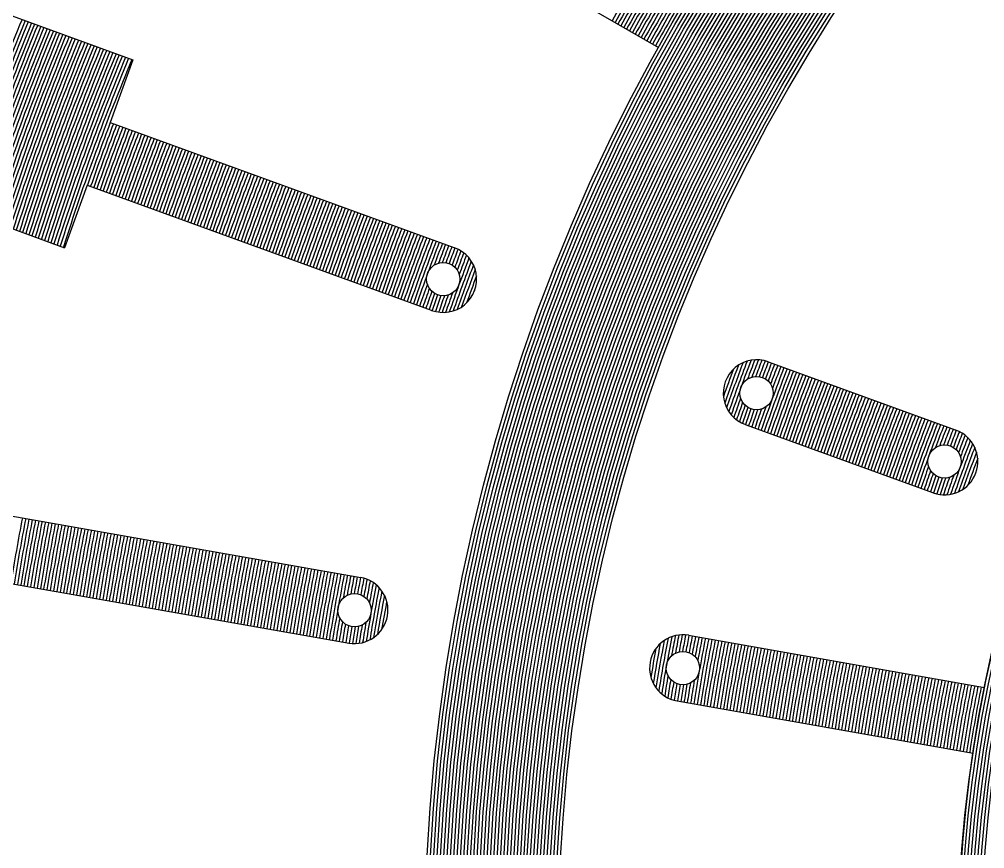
# Model space of a CAD drawing. Header units: millimetres. Extents: x 0 to 2404, y 0 to 1600.
# Drawn here: x 2145.25 to 2159.73, y 1486.27 to 1498.72 of the extents above; entities that cross this region are included whole.
import ezdxf

# ---------------------------------------------------------------- set-up
doc = ezdxf.new("R2010")
doc.units = ezdxf.units.MM

msp = doc.modelspace()

# ---------------------------------------------------------------- linework, layer by layer
for p, q in [((2148.772, 1501.796), (2154.839, 1498.294)), ((2143.198, 1499.478), (2146.957, 1498.11)), ((2146.957, 1498.11), (2146.615, 1497.17)), ((2146.615, 1497.17), (2151.787, 1495.287)), ((2142.172, 1496.659), (2145.931, 1495.291)), ((2146.273, 1496.23), (2145.931, 1495.291)), ((2146.273, 1496.23), (2151.445, 1494.348)), ((2156.482, 1493.579), (2159.306, 1492.551)), ((2156.14, 1492.639), (2158.964, 1491.611)), ((2144.952, 1491.299), (2150.373, 1490.344)), ((2144.778, 1490.315), (2150.199, 1489.359)), ((2155.292, 1489.476), (2159.73, 1488.694)), ((2155.119, 1488.491), (2159.557, 1487.709))]:
    msp.add_line(p, q)
for centre, radius in [((2179.333, 1484.729), 46), ((2179.333, 1484.729), 45.95), ((2179.333, 1484.729), 45.9), ((2179.333, 1484.729), 45.85), ((2179.333, 1484.729), 45.8), ((2179.333, 1484.729), 45.75), ((2179.333, 1484.729), 45.7), ((2179.333, 1484.729), 45.65), ((2179.333, 1484.729), 45.6), ((2179.333, 1484.729), 45.55), ((2179.333, 1484.729), 45.5), ((2179.333, 1484.729), 45.45), ((2179.333, 1484.729), 45.4), ((2179.333, 1484.729), 45.35), ((2179.333, 1484.729), 45.3), ((2179.333, 1484.729), 45.25), ((2179.333, 1484.729), 45.2), ((2179.333, 1484.729), 45.15), ((2179.333, 1484.729), 45.1), ((2179.333, 1484.729), 45.05), ((2179.333, 1484.729), 45), ((2179.333, 1484.729), 44.95), ((2179.333, 1484.729), 44.9), ((2179.333, 1484.729), 44.85), ((2179.333, 1484.729), 44.8), ((2179.333, 1484.729), 44.75), ((2179.333, 1484.729), 44.7), ((2179.333, 1484.729), 44.65), ((2179.333, 1484.729), 44.6), ((2179.333, 1484.729), 44.55), ((2179.333, 1484.729), 44.5), ((2179.333, 1484.729), 44.45), ((2179.333, 1484.729), 44.4), ((2179.333, 1484.729), 44.35), ((2179.333, 1484.729), 44.3), ((2179.333, 1484.729), 44.25), ((2179.333, 1484.729), 44.2), ((2179.333, 1484.729), 44.15), ((2179.333, 1484.729), 44.1), ((2179.333, 1484.729), 44.05), ((2179.333, 1484.729), 44), ((2179.333, 1484.729), 28), ((2179.333, 1484.729), 27.95), ((2179.333, 1484.729), 27.9), ((2179.333, 1484.729), 27.85), ((2179.333, 1484.729), 27.8), ((2179.333, 1484.729), 27.75), ((2179.333, 1484.729), 27.7), ((2179.333, 1484.729), 27.65), ((2179.333, 1484.729), 27.6), ((2179.333, 1484.729), 27.55), ((2179.333, 1484.729), 27.5), ((2179.333, 1484.729), 27.45), ((2179.333, 1484.729), 27.4), ((2179.333, 1484.729), 27.35), ((2179.333, 1484.729), 27.3), ((2179.333, 1484.729), 27.25), ((2179.333, 1484.729), 27.2), ((2179.333, 1484.729), 27.15), ((2179.333, 1484.729), 27.1), ((2179.333, 1484.729), 27.05), ((2179.333, 1484.729), 27), ((2179.333, 1484.729), 26.95), ((2179.333, 1484.729), 26.9), ((2179.333, 1484.729), 26.85), ((2179.333, 1484.729), 26.8), ((2179.333, 1484.729), 26.75), ((2179.333, 1484.729), 26.7), ((2179.333, 1484.729), 26.65), ((2179.333, 1484.729), 26.6), ((2179.333, 1484.729), 26.55), ((2179.333, 1484.729), 26.5), ((2179.333, 1484.729), 26.45), ((2179.333, 1484.729), 26.4), ((2179.333, 1484.729), 26.35), ((2179.333, 1484.729), 26.3), ((2179.333, 1484.729), 26.25), ((2179.333, 1484.729), 26.2), ((2179.333, 1484.729), 26.15), ((2179.333, 1484.729), 26.1), ((2179.333, 1484.729), 26.05), ((2179.333, 1484.729), 26), ((2179.333, 1484.729), 20), ((2179.333, 1484.729), 19.95), ((2179.333, 1484.729), 19.9), ((2179.333, 1484.729), 19.85), ((2179.333, 1484.729), 19.8), ((2179.333, 1484.729), 19.75), ((2179.333, 1484.729), 19.7), ((2179.333, 1484.729), 19.65), ((2151.612, 1494.819), 0.25), ((2156.311, 1493.109), 0.25), ((2159.13, 1492.083), 0.25), ((2150.282, 1489.852), 0.25), ((2155.206, 1488.984), 0.25)]:
    msp.add_circle(centre, radius)
for centre, radius, start, end in [((2179.333, 1484.729), 50, 108.2151, 71.6513), ((2179.333, 1484.729), 20, 141.4325, 138.5675), ((2179.333, 1484.729), 28.8, 149.0052, 150.9948), ((2179.333, 1484.729), 28.75, 149.0035, 150.9965), ((2179.333, 1484.729), 28.7, 149.0018, 150.9982), ((2179.333, 1484.729), 28.65, 149, 151), ((2179.333, 1484.729), 28.6, 148.9983, 151.0017), ((2179.333, 1484.729), 28.55, 148.9965, 151.0035), ((2179.333, 1484.729), 28.5, 148.9948, 151.0052), ((2179.333, 1484.729), 28.45, 148.993, 151.007), ((2179.333, 1484.729), 28.4, 148.9912, 151.0088), ((2179.333, 1484.729), 28.35, 148.9894, 151.0106), ((2179.333, 1484.729), 28.3, 148.9894, 151.0123), ((2179.333, 1484.729), 28.25, 148.9894, 151.0141), ((2179.333, 1484.729), 28.2, 148.9894, 151.0159), ((2179.333, 1484.729), 28.15, 148.9894, 151.0177), ((2179.333, 1484.729), 28.1, 148.9894, 151.0196), ((2179.333, 1484.729), 28.05, 148.9894, 151.0214), ((2179.333, 1484.729), 36.8, 157.6639, 162.3361), ((2179.333, 1484.729), 36.75, 157.6607, 162.3393), ((2179.333, 1484.729), 36.7, 157.6576, 162.3424), ((2179.333, 1484.729), 36.65, 157.6544, 162.3456), ((2179.333, 1484.729), 36.6, 157.6512, 162.3488), ((2179.333, 1484.729), 36.55, 157.6479, 162.3521), ((2179.333, 1484.729), 36.5, 157.6447, 162.3553), ((2179.333, 1484.729), 36.45, 157.6415, 162.3585), ((2179.333, 1484.729), 36.4, 157.6382, 162.3618), ((2179.333, 1484.729), 36.35, 157.635, 162.365), ((2179.333, 1484.729), 36.3, 157.6317, 162.3683), ((2179.333, 1484.729), 36.25, 157.6285, 162.3715), ((2179.333, 1484.729), 36.2, 157.6252, 162.3748), ((2179.333, 1484.729), 36.15, 157.6219, 162.3781), ((2179.333, 1484.729), 36.1, 157.6186, 162.3814), ((2179.333, 1484.729), 36.05, 157.6153, 162.3847), ((2179.333, 1484.729), 36, 157.612, 162.388), ((2179.333, 1484.729), 35.95, 157.6087, 162.3913), ((2179.333, 1484.729), 35.9, 157.6053, 162.3947), ((2179.333, 1484.729), 35.85, 157.602, 162.398), ((2179.333, 1484.729), 35.8, 157.5986, 162.4014), ((2179.333, 1484.729), 35.75, 157.5953, 162.4047), ((2179.333, 1484.729), 35.7, 157.5919, 162.4081), ((2179.333, 1484.729), 35.65, 157.5885, 162.4115), ((2179.333, 1484.729), 35.6, 157.5851, 162.4149), ((2179.333, 1484.729), 35.55, 157.5817, 162.4183), ((2179.333, 1484.729), 35.5, 157.5783, 162.4217), ((2179.333, 1484.729), 35.45, 157.5749, 162.4251), ((2179.333, 1484.729), 35.4, 157.5715, 162.4285), ((2179.333, 1484.729), 35.35, 157.568, 162.432), ((2179.333, 1484.729), 35.3, 157.5646, 162.4354), ((2179.333, 1484.729), 35.25, 157.5611, 162.4389), ((2179.333, 1484.729), 35.2, 157.5577, 162.4423), ((2179.333, 1484.729), 35.15, 157.5542, 162.4458), ((2179.333, 1484.729), 35.1, 157.5507, 162.4493), ((2179.333, 1484.729), 35.05, 157.5472, 162.4528), ((2179.333, 1484.729), 35, 159.1815, 160.8185), ((2179.333, 1484.729), 34.95, 159.1803, 160.8197), ((2179.333, 1484.729), 34.9, 159.1791, 160.8209), ((2179.333, 1484.729), 34.85, 159.1779, 160.8221), ((2179.333, 1484.729), 34.8, 159.1768, 160.8232), ((2179.333, 1484.729), 34.75, 159.1756, 160.8244), ((2179.333, 1484.729), 34.7, 159.1744, 160.8256), ((2179.333, 1484.729), 34.65, 159.1732, 160.8268), ((2179.333, 1484.729), 34.6, 159.172, 160.828), ((2179.333, 1484.729), 34.55, 159.1708, 160.8292), ((2179.333, 1484.729), 34.5, 159.1696, 160.8304), ((2179.333, 1484.729), 34.45, 159.1684, 160.8316), ((2179.333, 1484.729), 34.4, 159.1672, 160.8328), ((2179.333, 1484.729), 34.35, 159.166, 160.834), ((2179.333, 1484.729), 34.3, 159.1648, 160.8352), ((2179.333, 1484.729), 34.25, 159.1635, 160.8365), ((2179.333, 1484.729), 34.2, 159.1623, 160.8377), ((2179.333, 1484.729), 34.15, 159.1611, 160.8389), ((2179.333, 1484.729), 34.1, 159.1599, 160.8401), ((2179.333, 1484.729), 34.05, 159.1586, 160.8414), ((2179.333, 1484.729), 34, 159.1574, 160.8426), ((2179.333, 1484.729), 33.95, 159.1561, 160.8439), ((2179.333, 1484.729), 33.9, 159.1549, 160.8451), ((2179.333, 1484.729), 33.85, 159.1537, 160.8463), ((2179.333, 1484.729), 33.8, 159.1524, 160.8476), ((2179.333, 1484.729), 33.75, 159.1511, 160.8489), ((2179.333, 1484.729), 33.7, 159.1499, 160.8501), ((2179.333, 1484.729), 33.65, 159.1486, 160.8514), ((2179.333, 1484.729), 33.6, 159.1474, 160.8526), ((2179.333, 1484.729), 33.55, 159.1461, 160.8539), ((2179.333, 1484.729), 33.5, 159.1448, 160.8552), ((2179.333, 1484.729), 33.45, 159.1435, 160.8565), ((2179.333, 1484.729), 33.4, 159.1422, 160.8578), ((2179.333, 1484.729), 33.35, 159.141, 160.859), ((2179.333, 1484.729), 33.3, 159.1397, 160.8603), ((2179.333, 1484.729), 33.25, 159.1384, 160.8616), ((2179.333, 1484.729), 33.2, 159.1371, 160.8629), ((2179.333, 1484.729), 33.15, 159.1358, 160.8642), ((2179.333, 1484.729), 33.1, 159.1345, 160.8655), ((2179.333, 1484.729), 33.05, 159.1332, 160.8668), ((2179.333, 1484.729), 33, 159.1318, 160.8682), ((2179.333, 1484.729), 32.95, 159.1305, 160.8695), ((2179.333, 1484.729), 32.9, 159.1292, 160.8708), ((2179.333, 1484.729), 32.85, 159.1279, 160.8721), ((2179.333, 1484.729), 32.8, 159.1266, 160.8734), ((2179.333, 1484.729), 32.75, 159.1252, 160.8748), ((2179.333, 1484.729), 32.7, 159.1239, 160.8761), ((2179.333, 1484.729), 32.65, 159.1225, 160.8775), ((2179.333, 1484.729), 32.6, 159.1212, 160.8788), ((2179.333, 1484.729), 32.55, 159.1198, 160.8802), ((2179.333, 1484.729), 32.5, 159.1185, 160.8815), ((2179.333, 1484.729), 32.45, 159.1171, 160.8829), ((2179.333, 1484.729), 32.4, 159.1158, 160.8842), ((2179.333, 1484.729), 32.35, 159.1144, 160.8856), ((2179.333, 1484.729), 32.3, 159.113, 160.887), ((2179.333, 1484.729), 32.25, 159.1117, 160.8883), ((2179.333, 1484.729), 32.2, 159.1103, 160.8897), ((2179.333, 1484.729), 32.15, 159.1089, 160.8911), ((2179.333, 1484.729), 32.1, 159.1075, 160.8925), ((2179.333, 1484.729), 32.05, 159.1061, 160.8939), ((2179.333, 1484.729), 32, 159.1047, 160.8953), ((2179.333, 1484.729), 31.95, 159.1033, 160.8967), ((2179.333, 1484.729), 31.9, 159.1019, 160.8981), ((2179.333, 1484.729), 31.85, 159.1005, 160.8995), ((2179.333, 1484.729), 31.8, 159.0991, 160.9009), ((2179.333, 1484.729), 31.75, 159.0977, 160.9023), ((2179.333, 1484.729), 31.7, 159.0962, 160.9038), ((2179.333, 1484.729), 31.65, 159.0948, 160.9052), ((2179.333, 1484.729), 31.6, 159.0934, 160.9066), ((2179.333, 1484.729), 31.55, 159.0919, 160.9081), ((2179.333, 1484.729), 31.5, 159.0905, 160.9095), ((2179.333, 1484.729), 31.45, 159.0891, 160.9109), ((2179.333, 1484.729), 31.4, 159.0876, 160.9124), ((2179.333, 1484.729), 31.35, 159.0862, 160.9138), ((2179.333, 1484.729), 31.3, 159.0847, 160.9153), ((2179.333, 1484.729), 31.25, 159.0832, 160.9168), ((2179.333, 1484.729), 31.2, 159.0818, 160.9182), ((2179.333, 1484.729), 31.15, 159.0803, 160.9197), ((2179.333, 1484.729), 31.1, 159.0788, 160.9212), ((2179.333, 1484.729), 31.05, 159.0773, 160.9227), ((2179.333, 1484.729), 31, 159.0758, 160.9242), ((2179.333, 1484.729), 30.95, 159.0743, 160.9257), ((2179.333, 1484.729), 30.9, 159.0728, 160.9272), ((2179.333, 1484.729), 30.85, 159.0713, 160.9287), ((2179.333, 1484.729), 30.8, 159.0698, 160.9302), ((2179.333, 1484.729), 30.75, 159.0683, 160.9317), ((2179.333, 1484.729), 30.7, 159.0668, 160.9332), ((2179.333, 1484.729), 30.65, 159.0653, 160.9347), ((2179.333, 1484.729), 30.6, 159.0638, 160.9362), ((2179.333, 1484.729), 30.55, 159.0622, 160.9378), ((2179.333, 1484.729), 30.5, 159.0607, 160.9393), ((2179.333, 1484.729), 30.45, 159.0591, 160.9409), ((2179.333, 1484.729), 30.4, 159.0576, 160.9424), ((2179.333, 1484.729), 30.35, 159.056, 160.944), ((2179.333, 1484.729), 30.3, 159.0545, 160.9455), ((2179.333, 1484.729), 30.25, 159.0529, 160.9471), ((2179.333, 1484.729), 30.2, 159.0514, 160.9486), ((2179.333, 1484.729), 30.15, 159.0498, 160.9502), ((2179.333, 1484.729), 30.1, 159.0482, 160.9518), ((2179.333, 1484.729), 30.05, 159.0466, 160.9534), ((2179.333, 1484.729), 30, 159.045, 160.955), ((2179.333, 1484.729), 29.95, 159.0434, 160.9566), ((2179.333, 1484.729), 29.9, 159.0418, 160.9582), ((2179.333, 1484.729), 29.85, 159.0402, 160.9598), ((2179.333, 1484.729), 29.8, 159.0386, 160.9614), ((2179.333, 1484.729), 29.75, 159.037, 160.963), ((2179.333, 1484.729), 29.7, 159.0354, 159.7096), ((2179.333, 1484.729), 29.65, 159.0338, 159.6125), ((2151.612, 1494.819), 0.5, 249.5144, 70.4856), ((2179.333, 1484.729), 29.6, 159.0321, 159.5557), ((2179.333, 1484.729), 29.55, 159.0305, 159.5247), ((2179.333, 1484.729), 29.5, 159.0288, 159.5144), ((2179.333, 1484.729), 29.45, 159.0329, 159.5238), ((2179.333, 1484.729), 29.4, 159.0468, 159.5542), ((2179.333, 1484.729), 29.35, 159.0712, 159.6106), ((2179.333, 1484.729), 29.25, 159.1554, 160.8446), ((2179.333, 1484.729), 29.2, 159.2191, 160.7809), ((2179.333, 1484.729), 29.3, 159.1069, 159.7077), ((2179.333, 1484.729), 29.15, 159.3023, 160.6977), ((2179.333, 1484.729), 29.1, 159.4133, 160.5867), ((2179.333, 1484.729), 29.05, 159.5734, 160.4266), ((2179.333, 1484.729), 29.7, 160.2904, 160.9646), ((2179.333, 1484.729), 29.65, 160.3875, 160.9662), ((2179.333, 1484.729), 29.6, 160.4443, 160.9679), ((2179.333, 1484.729), 29.55, 160.4753, 160.9695), ((2179.333, 1484.729), 29.3, 160.2923, 160.8931), ((2179.333, 1484.729), 29, 159.9917, 160.0083), ((2179.333, 1484.729), 29.5, 160.4856, 160.9712), ((2179.333, 1484.729), 29.45, 160.4762, 160.9671), ((2179.333, 1484.729), 29.4, 160.4458, 160.9532), ((2179.333, 1484.729), 29.35, 160.3894, 160.9288), ((2156.311, 1493.109), 0.5, 69.4153, 250.5847), ((2179.333, 1484.729), 24.75, 158.9925, 161.0075), ((2179.333, 1484.729), 24.7, 158.9326, 159.6506), ((2179.333, 1484.729), 24.65, 158.8879, 159.5337), ((2179.333, 1484.729), 24.6, 158.8566, 159.4652), ((2179.333, 1484.729), 24.55, 158.8377, 159.4277), ((2179.333, 1484.729), 24.95, 159.4949, 160.5051), ((2179.333, 1484.729), 24.9, 159.3041, 160.6959), ((2179.333, 1484.729), 24.85, 159.1708, 160.8292), ((2179.333, 1484.729), 24.8, 159.0702, 160.9298), ((2179.333, 1484.729), 24.25, 158.8186, 161.1814), ((2179.333, 1484.729), 24.5, 158.8306, 159.4153), ((2179.333, 1484.729), 24.2, 158.8161, 161.1839), ((2179.333, 1484.729), 24.45, 158.8282, 159.4266), ((2179.333, 1484.729), 24.15, 158.8137, 161.1863), ((2179.333, 1484.729), 24.4, 158.8258, 159.4631), ((2179.333, 1484.729), 24.35, 158.8234, 159.5308), ((2179.333, 1484.729), 24.3, 158.821, 159.6478), ((2179.333, 1484.729), 24.1, 158.8112, 161.1888), ((2179.333, 1484.729), 24.05, 158.8087, 161.1913), ((2179.333, 1484.729), 24, 158.8063, 161.1937), ((2179.333, 1484.729), 23.95, 158.8038, 161.1962), ((2179.333, 1484.729), 23.9, 158.8013, 161.1987), ((2179.333, 1484.729), 23.85, 158.7987, 161.2013), ((2179.333, 1484.729), 23.8, 158.7962, 161.2038), ((2179.333, 1484.729), 23.75, 158.7937, 161.2063), ((2179.333, 1484.729), 23.7, 158.7911, 161.2089), ((2179.333, 1484.729), 23.65, 158.7886, 161.2114), ((2179.333, 1484.729), 23.6, 158.786, 161.214), ((2179.333, 1484.729), 23.55, 158.7834, 161.2166), ((2179.333, 1484.729), 23.5, 158.7808, 161.2192), ((2179.333, 1484.729), 23.45, 158.7782, 161.2218), ((2179.333, 1484.729), 23.4, 158.7756, 161.2244), ((2179.333, 1484.729), 23.35, 158.773, 161.227), ((2179.333, 1484.729), 23.3, 158.7704, 161.2296), ((2179.333, 1484.729), 24.7, 160.3494, 161.0674), ((2179.333, 1484.729), 23.25, 158.7677, 161.2323), ((2179.333, 1484.729), 23.2, 158.7651, 161.2349), ((2179.333, 1484.729), 23.15, 158.7624, 161.2376), ((2179.333, 1484.729), 23.1, 158.7597, 161.2403), ((2179.333, 1484.729), 23.05, 158.757, 161.243), ((2179.333, 1484.729), 23, 158.7543, 161.2457), ((2179.333, 1484.729), 22.95, 158.7516, 161.2484), ((2179.333, 1484.729), 22.9, 158.7489, 161.2511), ((2179.333, 1484.729), 22.85, 158.7462, 161.2538), ((2179.333, 1484.729), 24.65, 160.4663, 161.1121), ((2179.333, 1484.729), 24.6, 160.5348, 161.1434), ((2179.333, 1484.729), 24.55, 160.5723, 161.1623), ((2179.333, 1484.729), 24.5, 160.5847, 161.1694), ((2179.333, 1484.729), 24.35, 160.4692, 161.1766), ((2179.333, 1484.729), 24.3, 160.3522, 161.179), ((2179.333, 1484.729), 22.8, 158.7434, 161.2566), ((2179.333, 1484.729), 22.75, 158.7407, 161.2593), ((2179.333, 1484.729), 22.7, 158.7379, 161.2621), ((2179.333, 1484.729), 22.65, 158.7351, 161.2649), ((2179.333, 1484.729), 22.6, 158.7323, 161.2677), ((2179.333, 1484.729), 22.55, 158.7295, 161.2705), ((2179.333, 1484.729), 22.5, 158.7267, 161.2733), ((2179.333, 1484.729), 22.45, 158.7238, 161.2762), ((2179.333, 1484.729), 24.45, 160.5734, 161.1718), ((2179.333, 1484.729), 24.4, 160.5369, 161.1742), ((2179.333, 1484.729), 22.4, 158.721, 161.279), ((2179.333, 1484.729), 22.35, 158.7181, 161.2819), ((2179.333, 1484.729), 22.3, 158.7152, 161.2848), ((2179.333, 1484.729), 22.25, 158.7123, 161.2877), ((2179.333, 1484.729), 22.2, 158.7094, 161.2906), ((2179.333, 1484.729), 22.15, 158.7065, 161.2935), ((2179.333, 1484.729), 22.1, 158.7036, 161.2964), ((2179.333, 1484.729), 22.05, 158.7007, 161.2993), ((2179.333, 1484.729), 22, 158.6977, 161.3023), ((2179.333, 1484.729), 21.95, 158.6947, 161.3053), ((2179.333, 1484.729), 21.9, 158.6918, 161.3082), ((2179.333, 1484.729), 21.85, 158.6888, 161.3112), ((2179.333, 1484.729), 21.8, 158.6858, 161.3142), ((2179.333, 1484.729), 21.75, 158.6827, 161.3173), ((2179.333, 1484.729), 21.7, 158.6797, 159.6021), ((2179.333, 1484.729), 21.65, 158.6767, 159.4689), ((2179.333, 1484.729), 21.6, 158.6736, 159.3908), ((2159.13, 1492.083), 0.5, 250, 70), ((2179.333, 1484.729), 21.55, 158.6705, 159.348), ((2179.333, 1484.729), 21.5, 158.6674, 159.3338), ((2179.333, 1484.729), 21.45, 158.6726, 159.3465), ((2179.333, 1484.729), 21.4, 158.6914, 159.388), ((2179.333, 1484.729), 21.35, 158.7244, 159.4651), ((2179.333, 1484.729), 21.3, 158.773, 159.5984), ((2179.333, 1484.729), 21.25, 158.8393, 161.1607), ((2179.333, 1484.729), 21.2, 158.9265, 161.0735), ((2179.333, 1484.729), 21.15, 159.0406, 160.9594), ((2179.333, 1484.729), 21.1, 159.193, 160.807), ((2179.333, 1484.729), 21.7, 160.3979, 161.3203), ((2179.333, 1484.729), 21.05, 159.413, 160.587), ((2179.333, 1484.729), 21.65, 160.5311, 161.3233), ((2179.333, 1484.729), 21.6, 160.6092, 161.3264), ((2179.333, 1484.729), 21.55, 160.652, 161.3295), ((2179.333, 1484.729), 21.3, 160.4016, 161.227), ((2179.333, 1484.729), 21.5, 160.6662, 161.3326), ((2179.333, 1484.729), 21.45, 160.6535, 161.3274), ((2179.333, 1484.729), 21.4, 160.612, 161.3086), ((2179.333, 1484.729), 21.35, 160.5349, 161.2756), ((2179.333, 1484.729), 34.65, 169.1732, 170.8268), ((2179.333, 1484.729), 34.6, 169.172, 170.828), ((2179.333, 1484.729), 34.55, 169.1708, 170.8292), ((2179.333, 1484.729), 34.5, 169.1696, 170.8304), ((2179.333, 1484.729), 34.45, 169.1684, 170.8316), ((2179.333, 1484.729), 34.4, 169.1672, 170.8328), ((2179.333, 1484.729), 34.35, 169.166, 170.834), ((2179.333, 1484.729), 34.3, 169.1648, 170.8352), ((2179.333, 1484.729), 34.25, 169.1635, 170.8365), ((2179.333, 1484.729), 34.2, 169.1623, 170.8377), ((2179.333, 1484.729), 34.15, 169.1611, 170.8389), ((2179.333, 1484.729), 34.1, 169.1599, 170.8401), ((2179.333, 1484.729), 34.05, 169.1586, 170.8414), ((2179.333, 1484.729), 34, 169.1574, 170.8426), ((2179.333, 1484.729), 33.95, 169.1561, 170.8439), ((2179.333, 1484.729), 33.9, 169.1549, 170.8451), ((2179.333, 1484.729), 33.85, 169.1537, 170.8463), ((2179.333, 1484.729), 33.8, 169.1524, 170.8476), ((2179.333, 1484.729), 33.75, 169.1511, 170.8489), ((2179.333, 1484.729), 33.7, 169.1499, 170.8501), ((2179.333, 1484.729), 33.65, 169.1486, 170.8514), ((2179.333, 1484.729), 33.6, 169.1474, 170.8526), ((2179.333, 1484.729), 33.55, 169.1461, 170.8539), ((2179.333, 1484.729), 33.5, 169.1448, 170.8552), ((2179.333, 1484.729), 33.45, 169.1435, 170.8565), ((2179.333, 1484.729), 33.4, 169.1422, 170.8578), ((2179.333, 1484.729), 33.35, 169.141, 170.859), ((2179.333, 1484.729), 33.3, 169.1397, 170.8603), ((2179.333, 1484.729), 33.25, 169.1384, 170.8616), ((2179.333, 1484.729), 33.2, 169.1371, 170.8629), ((2179.333, 1484.729), 33.15, 169.1358, 170.8642), ((2179.333, 1484.729), 33.1, 169.1345, 170.8655), ((2179.333, 1484.729), 33.05, 169.1332, 170.8668), ((2179.333, 1484.729), 33, 169.1318, 170.8682), ((2179.333, 1484.729), 32.95, 169.1305, 170.8695), ((2179.333, 1484.729), 32.9, 169.1292, 170.8708), ((2179.333, 1484.729), 32.85, 169.1279, 170.8721), ((2179.333, 1484.729), 32.8, 169.1266, 170.8734), ((2179.333, 1484.729), 32.75, 169.1252, 170.8748), ((2179.333, 1484.729), 32.7, 169.1239, 170.8761), ((2179.333, 1484.729), 32.65, 169.1225, 170.8775), ((2179.333, 1484.729), 32.6, 169.1212, 170.8788), ((2179.333, 1484.729), 32.55, 169.1198, 170.8802), ((2179.333, 1484.729), 32.5, 169.1185, 170.8815), ((2179.333, 1484.729), 32.45, 169.1171, 170.8829), ((2179.333, 1484.729), 32.4, 169.1158, 170.8842), ((2179.333, 1484.729), 32.35, 169.1144, 170.8856), ((2179.333, 1484.729), 32.3, 169.113, 170.887), ((2179.333, 1484.729), 32.25, 169.1117, 170.8883), ((2179.333, 1484.729), 32.2, 169.1103, 170.8897), ((2179.333, 1484.729), 32.15, 169.1089, 170.8911), ((2179.333, 1484.729), 32.1, 169.1075, 170.8925), ((2179.333, 1484.729), 32.05, 169.1061, 170.8939), ((2179.333, 1484.729), 32, 169.1047, 170.8953), ((2179.333, 1484.729), 31.95, 169.1033, 170.8967), ((2179.333, 1484.729), 31.9, 169.1019, 170.8981), ((2179.333, 1484.729), 31.85, 169.1005, 170.8995), ((2179.333, 1484.729), 31.8, 169.0991, 170.9009), ((2179.333, 1484.729), 31.75, 169.0977, 170.9023), ((2179.333, 1484.729), 31.7, 169.0962, 170.9038), ((2179.333, 1484.729), 31.65, 169.0948, 170.9052), ((2179.333, 1484.729), 31.6, 169.0934, 170.9066), ((2179.333, 1484.729), 31.55, 169.0919, 170.9081), ((2179.333, 1484.729), 31.5, 169.0905, 170.9095), ((2179.333, 1484.729), 31.45, 169.0891, 170.9109), ((2179.333, 1484.729), 31.4, 169.0876, 170.9124), ((2179.333, 1484.729), 31.35, 169.0862, 170.9138), ((2179.333, 1484.729), 31.3, 169.0847, 170.9153), ((2179.333, 1484.729), 31.25, 169.0832, 170.9168), ((2179.333, 1484.729), 31.2, 169.0818, 170.9182), ((2179.333, 1484.729), 31.15, 169.0803, 170.9197), ((2179.333, 1484.729), 31.1, 169.0788, 170.9212), ((2179.333, 1484.729), 31.05, 169.0773, 170.9227), ((2179.333, 1484.729), 31, 169.0758, 170.9242), ((2179.333, 1484.729), 30.95, 169.0743, 170.9257), ((2179.333, 1484.729), 30.9, 169.0728, 170.9272), ((2179.333, 1484.729), 30.85, 169.0713, 170.9287), ((2179.333, 1484.729), 30.8, 169.0698, 170.9302), ((2179.333, 1484.729), 30.75, 169.0683, 170.9317), ((2179.333, 1484.729), 30.7, 169.0668, 170.9332), ((2179.333, 1484.729), 30.65, 169.0653, 170.9347), ((2179.333, 1484.729), 30.6, 169.0638, 170.9362), ((2179.333, 1484.729), 30.55, 169.0622, 170.9378), ((2179.333, 1484.729), 30.5, 169.0607, 170.9393), ((2179.333, 1484.729), 30.45, 169.0591, 170.9409), ((2179.333, 1484.729), 30.4, 169.0576, 170.9424), ((2179.333, 1484.729), 30.35, 169.056, 170.944), ((2179.333, 1484.729), 30.3, 169.0545, 170.9455), ((2179.333, 1484.729), 30.25, 169.0529, 170.9471), ((2179.333, 1484.729), 30.2, 169.0514, 170.9486), ((2179.333, 1484.729), 30.15, 169.0498, 170.9502), ((2179.333, 1484.729), 30.1, 169.0482, 170.9518), ((2179.333, 1484.729), 30.05, 169.0466, 170.9534), ((2179.333, 1484.729), 30, 169.045, 170.955), ((2179.333, 1484.729), 29.95, 169.0434, 170.9566), ((2179.333, 1484.729), 29.9, 169.0418, 170.9582), ((2179.333, 1484.729), 29.85, 169.0402, 170.9598), ((2179.333, 1484.729), 29.8, 169.0386, 170.9614), ((2179.333, 1484.729), 29.75, 169.037, 170.963), ((2179.333, 1484.729), 29.7, 169.0354, 169.7096), ((2179.333, 1484.729), 29.65, 169.0338, 169.6125), ((2150.282, 1489.852), 0.5, 260, 80), ((2179.333, 1484.729), 29.6, 169.0321, 169.5557), ((2179.333, 1484.729), 29.55, 169.0305, 169.5247), ((2179.333, 1484.729), 29.5, 169.0288, 169.5144), ((2179.333, 1484.729), 29.45, 169.0329, 169.5238), ((2179.333, 1484.729), 29.4, 169.0469, 169.5542), ((2179.333, 1484.729), 29.35, 169.0712, 169.6106), ((2179.333, 1484.729), 29.3, 169.1069, 169.7077), ((2179.333, 1484.729), 29.25, 169.1554, 170.8446), ((2179.333, 1484.729), 29.2, 169.2191, 170.7809), ((2179.333, 1484.729), 29.15, 169.3023, 170.6977), ((2179.333, 1484.729), 29.1, 169.4133, 170.5867), ((2179.333, 1484.729), 29.05, 169.5734, 170.4266), ((2179.333, 1484.729), 29.7, 170.2904, 170.9646), ((2179.333, 1484.729), 29.65, 170.3875, 170.9662), ((2179.333, 1484.729), 29.6, 170.4443, 170.9679), ((2179.333, 1484.729), 29.55, 170.4753, 170.9695), ((2179.333, 1484.729), 29.5, 170.4856, 170.9712), ((2179.333, 1484.729), 29.45, 170.4762, 170.9671), ((2179.333, 1484.729), 29.4, 170.4458, 170.9531), ((2179.333, 1484.729), 29.35, 170.3894, 170.9288), ((2179.333, 1484.729), 29.3, 170.2923, 170.8931), ((2155.206, 1488.984), 0.5, 80, 260), ((2179.333, 1484.729), 24.85, 169.1708, 170.8292), ((2179.333, 1484.729), 24.8, 169.0702, 170.9298), ((2179.333, 1484.729), 24.75, 168.9925, 171.0075), ((2179.333, 1484.729), 24.7, 168.9326, 169.6506), ((2179.333, 1484.729), 24.65, 168.8879, 169.5337), ((2179.333, 1484.729), 24.6, 168.8566, 169.4652), ((2179.333, 1484.729), 24.55, 168.8377, 169.4277), ((2179.333, 1484.729), 24.5, 168.8306, 169.4153), ((2179.333, 1484.729), 24.45, 168.8282, 169.4266), ((2179.333, 1484.729), 24.4, 168.8258, 169.4631), ((2179.333, 1484.729), 24.25, 168.8186, 171.1814), ((2179.333, 1484.729), 24.35, 168.8234, 169.5308), ((2179.333, 1484.729), 24.2, 168.8161, 171.1839), ((2179.333, 1484.729), 24.3, 168.821, 169.6478), ((2179.333, 1484.729), 24.15, 168.8137, 171.1863), ((2179.333, 1484.729), 24.1, 168.8112, 171.1888), ((2179.333, 1484.729), 24.05, 168.8087, 171.1913), ((2179.333, 1484.729), 24.95, 169.4949, 170.5051), ((2179.333, 1484.729), 24.9, 169.3041, 170.6959), ((2179.333, 1484.729), 24, 168.8063, 171.1937), ((2179.333, 1484.729), 23.95, 168.8038, 171.1962), ((2179.333, 1484.729), 23.9, 168.8013, 171.1987), ((2179.333, 1484.729), 23.85, 168.7987, 171.2013), ((2179.333, 1484.729), 23.8, 168.7962, 171.2038), ((2179.333, 1484.729), 23.75, 168.7937, 171.2063), ((2179.333, 1484.729), 23.7, 168.7911, 171.2089), ((2179.333, 1484.729), 23.65, 168.7886, 171.2114), ((2179.333, 1484.729), 23.6, 168.786, 171.214), ((2179.333, 1484.729), 23.55, 168.7834, 171.2166), ((2179.333, 1484.729), 23.5, 168.7808, 171.2192), ((2179.333, 1484.729), 23.45, 168.7782, 171.2218), ((2179.333, 1484.729), 23.4, 168.7756, 171.2244), ((2179.333, 1484.729), 23.35, 168.773, 171.227), ((2179.333, 1484.729), 23.3, 168.7704, 171.2296), ((2179.333, 1484.729), 23.25, 168.7677, 171.2323), ((2179.333, 1484.729), 23.2, 168.7651, 171.2349), ((2179.333, 1484.729), 23.15, 168.7624, 171.2376), ((2179.333, 1484.729), 23.1, 168.7597, 171.2403), ((2179.333, 1484.729), 23.05, 168.757, 171.243), ((2179.333, 1484.729), 23, 168.7543, 171.2457), ((2179.333, 1484.729), 22.95, 168.7516, 171.2484), ((2179.333, 1484.729), 22.9, 168.7489, 171.2511), ((2179.333, 1484.729), 22.85, 168.7462, 171.2538), ((2179.333, 1484.729), 22.8, 168.7434, 171.2566), ((2179.333, 1484.729), 22.75, 168.7407, 171.2593), ((2179.333, 1484.729), 22.7, 168.7379, 171.2621), ((2179.333, 1484.729), 22.65, 168.7351, 171.2649), ((2179.333, 1484.729), 22.6, 168.7323, 171.2677), ((2179.333, 1484.729), 22.55, 168.7295, 171.2705), ((2179.333, 1484.729), 22.5, 168.7267, 171.2733), ((2179.333, 1484.729), 22.45, 168.7238, 171.2762), ((2179.333, 1484.729), 22.4, 168.721, 171.279), ((2179.333, 1484.729), 22.35, 168.7181, 171.2819), ((2179.333, 1484.729), 22.3, 168.7152, 171.2848), ((2179.333, 1484.729), 22.25, 168.7123, 171.2877), ((2179.333, 1484.729), 22.2, 168.7094, 171.2906), ((2179.333, 1484.729), 22.15, 168.7065, 171.2935), ((2179.333, 1484.729), 22.1, 168.7036, 171.2964), ((2179.333, 1484.729), 22.05, 168.7007, 171.2993), ((2179.333, 1484.729), 22, 168.6977, 171.3023), ((2179.333, 1484.729), 21.95, 168.6947, 171.3053), ((2179.333, 1484.729), 21.9, 168.6918, 171.3082), ((2179.333, 1484.729), 21.85, 168.6888, 171.3112), ((2179.333, 1484.729), 21.8, 168.6858, 171.3142), ((2179.333, 1484.729), 21.75, 168.6827, 171.3173), ((2179.333, 1484.729), 21.7, 168.6797, 171.3203), ((2179.333, 1484.729), 21.65, 168.6767, 171.3233), ((2179.333, 1484.729), 21.6, 168.6736, 171.3264), ((2179.333, 1484.729), 21.55, 168.6705, 171.3295), ((2179.333, 1484.729), 24.7, 170.3494, 171.0674), ((2179.333, 1484.729), 24.65, 170.4663, 171.1121), ((2179.333, 1484.729), 21.5, 168.6674, 171.3326), ((2179.333, 1484.729), 21.45, 168.6643, 171.3357), ((2179.333, 1484.729), 21.4, 168.6612, 171.3388), ((2179.333, 1484.729), 21.35, 168.6581, 171.3419), ((2179.333, 1484.729), 21.3, 168.6549, 171.3451), ((2179.333, 1484.729), 21.25, 168.6517, 171.3483), ((2179.333, 1484.729), 21.2, 168.6486, 171.3514), ((2179.333, 1484.729), 21.15, 168.6454, 171.3546), ((2179.333, 1484.729), 21.1, 168.6422, 171.3578), ((2179.333, 1484.729), 21.05, 168.6389, 171.3611), ((2179.333, 1484.729), 21, 168.6357, 171.3643), ((2179.333, 1484.729), 20.95, 168.6324, 171.3676), ((2179.333, 1484.729), 20.9, 168.6292, 171.3708), ((2179.333, 1484.729), 20.85, 168.6259, 171.3741), ((2179.333, 1484.729), 20.8, 168.6226, 171.3774), ((2179.333, 1484.729), 20.75, 168.6192, 171.3808), ((2179.333, 1484.729), 20.7, 168.6159, 171.3841), ((2179.333, 1484.729), 24.6, 170.5348, 171.1434), ((2179.333, 1484.729), 24.55, 170.5723, 171.1623), ((2179.333, 1484.729), 24.5, 170.5847, 171.1694), ((2179.333, 1484.729), 24.45, 170.5734, 171.1718), ((2179.333, 1484.729), 24.4, 170.5369, 171.1742), ((2179.333, 1484.729), 24.35, 170.4692, 171.1766), ((2179.333, 1484.729), 24.3, 170.3522, 171.179), ((2179.333, 1484.729), 20.65, 168.6126, 171.3874), ((2179.333, 1484.729), 20.6, 168.6092, 171.3908), ((2179.333, 1484.729), 20.55, 168.6058, 171.3942), ((2179.333, 1484.729), 20.5, 168.6024, 171.3976), ((2179.333, 1484.729), 20.45, 168.599, 171.401), ((2179.333, 1484.729), 20.4, 168.5956, 171.4044), ((2179.333, 1484.729), 20.35, 168.5921, 171.4079), ((2179.333, 1484.729), 20.3, 168.5886, 171.4114), ((2179.333, 1484.729), 20.25, 168.5851, 171.4149), ((2179.333, 1484.729), 20.2, 168.5816, 171.4184), ((2179.333, 1484.729), 20.15, 168.5781, 171.4219), ((2179.333, 1484.729), 20.1, 168.5746, 171.4254), ((2179.333, 1484.729), 20.05, 168.571, 171.429)]:
    msp.add_arc(centre, radius, start, end)

doc.saveas('drawing.dxf')
